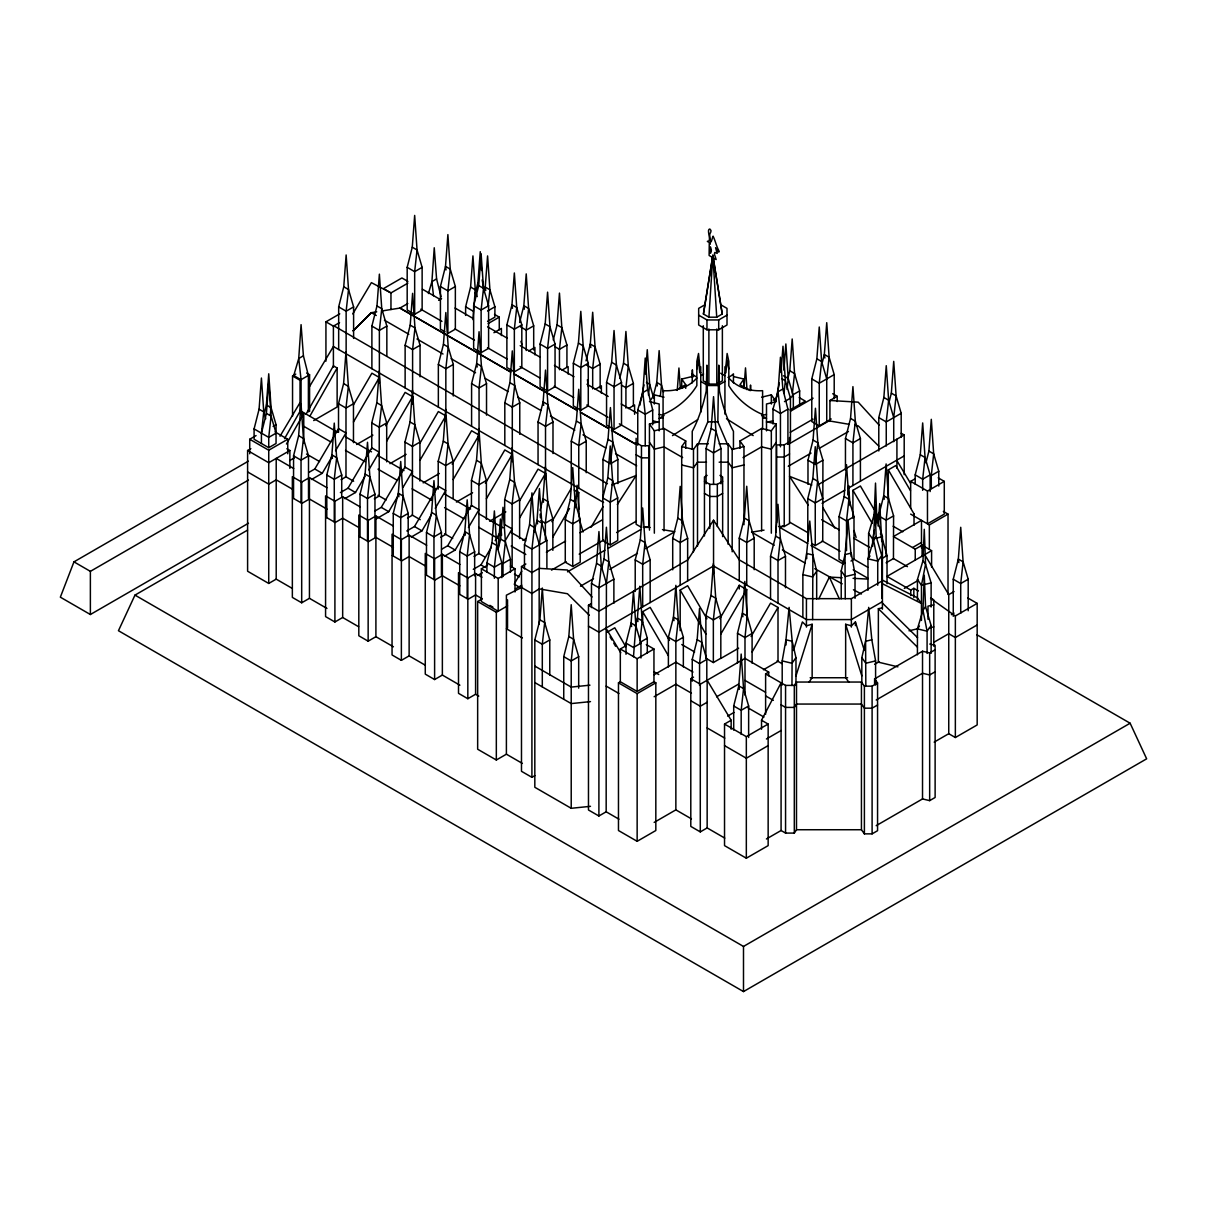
<?xml version="1.0" encoding="UTF-8"?>
<svg xmlns="http://www.w3.org/2000/svg" width="1207" height="1207" viewBox="0 0 1207 1207"><rect width="100%" height="100%" fill="white"/><g stroke="black" fill="none" stroke-linecap="round" stroke-linejoin="round"><path stroke-width="1.5" d="M921.484 548.023L921.484 520.368L893.452 536.557L915.238 549.14L922.088 545.187L931.593 550.664L931.593 567.169M851.176 556.548L848.129 520.67L845.006 554.586L845.262 598.823M868.602 557.453L868.602 533.358L874.215 514.454L875.513 483.087L876.795 518.059L875.422 525.03M917.426 599.954L917.426 579.571L922.978 560.682L924.275 529.315L925.558 564.273L921.469 585.214L921.469 620.428M708.931 317.2L712.839 255.416L722.239 314.016L716.732 317.2L708.931 317.2L703.425 314.016L712.839 255.416L722.239 314.016M575.452 507.694L577.127 485.244L579.511 519.795M263.684 415.721L266.4 404.964L268.739 373.808L271.077 407.664L276.056 424.698L276.056 443.482L268.739 447.706L254.089 439.257L254.089 428.923L259.083 409.188L261.421 378.032L263.76 411.889L261.421 433.147L261.421 443.482M261.421 433.147L266.4 413.413L268.739 382.257L271.077 416.113L268.739 437.372L268.739 447.706M293.557 498.476L293.557 455.839L298.642 435.697L301.041 403.907L303.425 438.458L301.041 460.154L301.041 502.776M338.669 349.532L338.669 306.895L343.754 286.768L346.137 254.979L348.521 289.514L346.137 311.21L346.137 353.847M338.518 432.332L338.518 403.726L343.603 383.585L345.987 351.795L348.385 386.346L345.987 408.041L345.987 476.825L341.098 479.647M371.892 368.723L371.892 326.086L376.976 305.944L379.375 274.155L381.759 308.705L379.375 330.401L379.375 373.038M360.018 536.843L360.018 494.206L365.102 474.064L367.501 442.275L369.885 476.825L367.501 498.521L367.501 541.158M371.756 448.868L371.756 422.918L376.84 402.776L379.224 370.987L381.608 405.537L379.224 427.218L379.224 496.017L374.336 498.838M412.266 247.209L414.665 215.419L417.049 249.955L414.665 271.65L414.665 314.288L422.133 309.973L422.133 267.335L417.049 249.955L412.266 247.209L407.181 267.335L407.181 309.973L414.665 314.288M405.13 387.9L405.13 345.277L410.214 325.136L412.598 293.346L414.982 327.897L412.598 349.577L412.598 392.215M404.979 468.044L404.979 442.094L410.063 421.967L412.447 390.178L414.846 424.713L412.447 446.409L412.447 515.193L407.559 518.014M438.352 407.091L438.352 364.454L443.437 344.327L445.836 312.538L448.219 347.073L445.836 368.769L445.836 411.406M426.478 575.211L426.478 532.574L431.578 512.447L433.962 480.658L436.346 515.193L433.962 536.889L433.962 579.526M438.216 489.091L438.216 461.285L443.301 441.143L445.685 409.354L448.069 443.904L445.685 465.6L445.685 534.384L440.796 537.206M465.615 315.419L465.615 306.804L470.594 287.07L472.933 255.914L475.271 289.771L472.933 319.644M475.196 293.603L477.912 282.845L480.25 251.69L481.548 270.504M478.726 285.576L481.125 253.787L483.509 288.337L481.125 310.018L481.125 352.655L488.594 348.34L488.594 305.718L483.509 288.337L478.726 285.576L473.642 305.718L473.642 348.34L481.125 352.655M471.439 506.412L471.439 480.461L476.524 460.335L478.907 428.545L481.306 463.081L478.907 484.776L478.907 553.56L474.019 556.397M486.904 572.118L486.904 562.854L491.988 542.728L494.372 510.938L496.771 545.473L494.372 567.169L494.372 578.289M504.813 445.458L504.813 402.821L509.912 382.694L512.296 350.905L514.68 385.44L512.296 407.136L512.296 449.773M498.174 548.944L500.422 519.025L501.554 535.38M498.069 549.14L500.618 539.076L503.002 507.287L505.386 541.822L503.002 563.518L503.002 576.493M504.677 525.603L504.677 499.653L509.761 479.511L512.145 447.722L514.529 482.272L512.145 503.968L512.145 567.275M524.472 568.904L524.472 544.81L529.556 524.668L531.94 492.878L534.324 527.429L531.94 549.125L531.91 777.323L521.484 771.303L521.484 566.536L525.845 564.016M545.187 323.944L547.586 292.154L549.97 326.705L547.586 348.401L547.586 391.023L555.054 386.708L555.054 344.086L549.97 326.705L545.187 323.944L540.102 344.086L540.102 386.708L547.586 391.023M553.259 339.982L557.061 324.879L559.46 293.09L561.843 327.625L559.46 349.321L559.46 369.719M590.495 806.321L571.213 808.298L534.822 787.281L534.822 639.951L539.906 619.81L542.305 588.02L544.689 622.571L542.305 644.251L542.305 686.889M578.425 343.135L580.808 311.346L583.192 345.881L580.808 367.577L580.808 410.214L588.277 405.899L588.277 363.262L583.192 345.881L578.425 343.135L573.34 363.262L573.34 405.899L580.808 410.214M570.353 499.411L572.737 467.622L575.12 502.172L572.737 523.868L572.737 566.49L565.268 562.19L565.268 519.553L570.353 499.411L575.12 502.172L580.205 519.553L580.205 562.19L572.737 566.49M571.273 483.826L571.273 441.204L576.373 421.062L578.757 389.273L581.14 423.823L578.757 445.504L578.757 488.141M563.744 699.275L563.744 656.638L568.829 636.496L571.213 604.707L573.597 639.257L571.213 660.953L571.213 808.298M591.475 607.589L591.475 583.494L596.56 563.352L598.944 531.563L601.327 566.113L598.944 587.794L598.898 815.992L588.473 809.988L588.473 605.22L591.385 603.545M611.647 362.311L614.046 330.522L616.43 365.072L614.046 386.768L614.046 429.405L621.514 425.09L621.514 382.453L616.43 365.072L611.647 362.311L606.563 382.453L606.563 425.09L614.046 429.405M602.957 498.627L602.957 459.49L608.041 439.348L610.425 407.559L612.809 442.109L610.621 461.994M607.83 477.776L610.229 445.987L612.613 480.522L610.229 502.218L610.229 544.855L602.746 540.54L602.746 497.903L607.83 477.776L612.613 480.522L617.697 497.903L617.697 540.54L610.229 544.855M601.493 569.101L604.028 559.037L606.412 527.248L608.796 561.798L606.412 583.494L606.412 607.589M619.719 378.349L623.521 363.247L625.92 331.457L628.304 366.008L625.92 387.688L625.92 408.087M645.443 374.019L647.269 349.713L649.653 384.264L648.461 395.111M635.214 591.445L635.214 559.942L640.298 539.801L642.682 508.011L645.081 542.562L642.682 564.242L642.682 606.88M677.263 390.434L678.938 367.999L680.326 387.99M672.706 569.81L672.706 538.292L677.791 518.165L680.175 486.361L682.558 520.911L680.175 542.607L680.175 585.244M691.807 377.308L692.38 369.825L692.878 377.097M712.145 264.499L712.839 255.416L713.397 262.688M706.08 483.811L706.08 448.582L711.164 428.455L713.548 396.665L715.932 431.201L713.548 452.897L713.548 484.414M692.245 681.17L692.245 659.384L697.178 639.665L699.517 608.509L701.855 642.365L699.562 663.609L699.562 685.395M705.884 658.449L705.884 615.615L710.968 595.473L713.352 563.684L715.736 598.234L713.352 619.93L713.352 662.552L705.884 658.237M743.95 388.458L745.504 367.879L746.997 389.695M750.105 390.646L750.528 385.033L750.905 390.495M739.257 580.808L739.257 538.171L744.342 518.044L746.726 486.255L749.109 520.805L746.726 542.486L746.726 585.123M781.02 372.42L782.981 346.243L785.365 380.778L783.977 393.437M783.901 370.157L785.863 343.965L788.246 378.515L787.055 389.363M770.534 598.868L770.534 556.231L775.618 536.104L778.002 504.315L780.401 538.85L778.002 560.546L778.002 603.183M787.673 379.179L789.8 370.79L792.184 338.986L794.568 373.536L792.38 393.422M816.867 358.796L819.251 327.006L821.635 361.542L819.251 383.238L819.251 425.875L811.783 421.56L811.783 378.923L816.867 358.796L821.635 361.542L826.735 378.923L826.735 421.56M813.065 440.057L815.449 408.268L817.833 442.818L815.449 464.514L822.918 460.199L817.833 442.818L813.065 440.057L807.981 460.199L807.981 484.294M807.785 541.249L807.785 498.612L812.869 478.485L815.253 446.696L817.637 481.246L815.253 502.927L815.253 545.564L812.266 543.844M845.036 562.764L839.061 559.309L839.061 516.671L844.146 496.545L846.529 464.755L848.913 499.291L846.529 520.986L846.529 550.648M845.458 470.066L845.458 438.548L850.543 418.422L852.927 386.632L855.325 421.168L852.927 442.863L852.927 485.501M847.918 494.93L848.627 485.591L850 505.582M878.787 450.98L878.787 417.607L883.871 397.48L886.255 365.691L888.639 400.226L886.255 421.922L886.255 446.017M878.047 525.98L879.722 503.545L881.744 541.687M888.805 403.229L891.339 393.165L893.723 361.376L896.107 395.911L893.723 417.607L893.723 441.702M915.193 484.143L915.193 474.879L920.277 454.752L922.676 422.948L925.06 457.498L922.676 479.194L922.676 490.314M925.935 462.839L928.907 451.101L931.291 419.312L933.675 453.847L931.291 475.543L931.291 488.518M270.293 414.755L271.077 407.664L266.4 404.964M488.156 305.718L489.921 289.771L487.583 255.914L485.244 287.07L483.871 292.456M539.408 568.904L539.408 544.81L541.807 523.114L539.408 488.563L537.024 520.353L534.067 532.106M660.335 396.032L661.527 385.184L659.143 350.634L656.759 382.438L653.364 395.851M640.012 640.691L642.184 620.805L639.801 586.27L637.417 618.059L635.304 626.448M826.735 378.923L829.118 357.227L826.735 322.691L824.336 354.481L821.801 364.544M703.425 314.016L712.839 255.416L716.732 317.2M782.196 685.003L782.196 660.908L785.968 639.785L789.091 607.362L792.199 641.279L791.958 685.485M802.866 617.26L802.866 574.623L806.653 553.47L809.761 521.047L812.884 554.964L812.628 619.583M696.846 368.98L698.536 360.32L699.804 372.812L700.754 372.586M874.381 530.265L872.646 539.001L872.646 546.409M861.828 683.615L861.828 657.664L865.6 641.279L868.708 607.362L871.831 639.785L875.588 660.908L875.588 685.003M841.219 598.747L841.219 570.956L845.006 554.586L851.237 553.093L855.024 574.245L855.024 598.355M737.507 662.915L737.507 633.253L742.426 613.231L744.81 581.442L747.193 615.977L744.991 637.568L744.991 695.096M326.795 517.652L326.795 475.015L331.88 454.888L334.264 423.099L336.647 457.634L334.264 479.33L334.264 521.967M444.9 331.744L440.419 329.164L440.419 286.527L445.504 266.385L447.888 234.596L450.271 269.146L447.888 290.842L447.888 333.479L455.356 329.164L455.356 286.527L450.271 269.146L445.504 266.385L446.032 269.9M393.256 556.02L393.256 513.397L398.34 493.256L400.724 461.466L403.108 496.017L400.724 517.712L400.724 560.335M471.59 426.267L471.59 383.645L476.674 363.503L479.058 331.714L481.442 366.264L479.058 387.96L479.058 430.582M514.348 371.847L506.88 367.531L506.88 324.894L511.964 304.767L514.348 272.978L516.732 307.513L514.348 329.209L514.348 371.847L521.816 367.531L521.816 324.894L516.732 307.513L511.964 304.767L512.492 308.283M459.716 594.402L459.716 551.765L464.801 531.623L467.184 499.834L469.568 534.384L467.184 556.08L467.184 598.702M519.598 322.465L523.838 305.688L526.222 273.898L528.606 308.449L526.222 330.145L526.222 350.528M538.05 464.65L538.05 422.012L543.135 401.871L545.519 370.081L547.903 404.632L545.519 426.327L545.519 468.965M540.027 510.455L542.984 498.702L545.368 466.913L547.767 501.463L545.368 523.144L545.368 539.831M586.059 360.833L590.298 344.055L592.682 312.266L595.066 346.816L592.682 368.512L592.682 388.895M644.04 384.852L639.801 405.341M626.011 654.3L626.011 643.165L631.095 623.038L633.479 591.249L635.878 625.784L633.479 656.759M668.391 666.973L668.391 637.251L673.476 617.124L675.86 585.335L678.259 619.87L675.86 641.566L675.86 809.867L654.164 822.405M779.33 383.057L775.513 401.78M733.705 730.084L733.705 705.989L738.79 685.848L741.173 654.058L743.557 688.609L741.173 710.289L741.173 734.399M953.258 616.294L953.258 579.224L958.343 559.082L960.727 527.293L963.111 561.843L960.727 583.539L960.727 613.201M428.425 293.542L431.91 281.623L434.248 247.767L436.587 278.923L441.113 296.862M637.749 445.187L637.749 409.973L642.833 392.592L645.232 358.041L647.616 389.831L652.7 409.973L652.7 424.789M772.978 423.974L772.978 409.143L778.062 391.762L780.446 357.212L782.83 389.001L787.915 409.143L787.915 444.357M793.452 650.452L802.383 621.952L806.427 625.784L812.145 624.275L812.145 677.746L808.901 682.257M795.971 675.935L812.145 624.275M248.355 461.18L73.959 561.858L60.35 597.178L90.374 614.514L248.476 523.235M697.902 445.096L707.83 421.831L706.91 365.148L706.216 391.038A56.865 17.773 -76.6 0 1 692.23 431.321L692.23 449.366M247.541 530.129L134.973 595.111L118.452 630.718L743.497 991.581L1146.65 758.826L1130.129 723.219L976.765 634.686M818.874 598.763L829.375 577.082L842.139 577.746M761.526 729.224L761.526 720.247L781.08 682.815L781.08 830.507L766.415 838.971M284.535 438.654L300.03 411.285L303.757 413.443L303.757 443.15M286.451 444.025L303.757 413.443M306.065 414.152L333.404 365.857L337.13 368.014L337.13 407.015L313.699 420.549M309.792 416.309L337.13 368.014M353.395 404.979L371.892 373.189L379.375 377.504L379.375 383.087M353.47 421.997L379.375 377.504M385.697 425.754L405.13 392.381L412.598 396.696L412.598 404.119M386.693 441.189L412.598 396.696M419.855 443.346L438.352 411.557L445.836 415.872L419.93 460.38M452.157 464.122L471.59 430.748L479.058 435.063L479.058 440.63M453.153 479.556L479.058 435.063M485.395 483.313L504.813 449.939L512.296 454.254L486.391 498.747M519.553 500.905L538.05 469.116L545.519 473.431L545.519 479.013M519.613 517.924L545.519 473.431M551.855 521.68L571.273 488.307M552.851 537.115L569.493 508.509M574.125 500.558L578.757 492.622L574.276 490.027M591.023 527.308L603.047 506.653M719.825 618.663L739.257 585.289L746.726 589.604L746.726 619.342M720.82 634.097L746.726 589.604M751.101 636.511L770.534 603.138L778.002 607.453L778.002 661.345L763.443 669.764M752.097 651.946L778.002 607.453M308.675 472.51L314.786 468.995L338.518 428.681L345.987 432.981L335.546 450.724M311.557 479.481L322.254 473.295L332.71 455.567M340.374 492.592L348.023 488.171L371.756 447.857L379.224 452.172L368.784 469.915M344.795 498.657L355.492 492.486L364.982 476.358M375.136 510.893L381.246 507.362L404.979 467.049L412.447 471.364L402.957 487.477M376.493 518.723L388.714 511.677L399.17 493.935M406.834 530.959L414.484 526.539L438.216 486.225L445.685 490.54L435.244 508.283M411.255 537.04L421.952 530.854L431.442 514.725M441.596 549.26L447.706 545.73L471.439 505.416L478.907 509.731L468.467 527.474M444.478 556.216L455.175 550.045L465.63 532.302M473.295 569.327L480.944 564.921L491.385 547.178M495.187 540.721L499.924 532.664M505.492 540.208L512.145 528.907L504.677 524.607M515.117 582.483L521.771 571.198M280.024 436.21L300.03 402.595M309.58 386.512L333.404 346.484L603.575 502.474M352.761 313.941L371.394 282.634L390.962 292.924L407.86 283.162M617.35 504.511L636.134 475.528L612.13 484.837M882.408 580.748L851.373 598.657L806.427 598.657L739.257 559.882L713.548 520.217L687.839 559.882L598.898 611.24L588.473 605.22M781.08 830.507L785.561 833.086L794.312 833.086L794.312 685.395L796.499 682.046M794.312 833.086L796.499 829.752L796.514 682.046L861.436 682.046L864.393 686.164L864.393 833.856L872.103 833.856L877.564 830.703L877.564 683.011L874.607 678.892L922.525 651.222L929.662 652.942L935.123 649.788M650.437 400.302L654.345 394.855L664.046 397.178M681.699 522.842L681.699 446.605L685.727 440.993L664.046 428.485L654.345 430.808L649.457 424.004L659.173 421.681M693.482 551.795L693.482 449.426L697.51 443.814L708.328 443.814M733.871 376.644L743.965 379.058L739.951 384.671L749.23 390.027M771.333 533.177L771.333 430.808L776.207 424.004L766.505 421.681M776.207 442.365L771.333 449.17L761.617 446.846L743.044 457.574M806.729 558.645L806.653 553.47L812.884 554.964L816.671 571.318L812.628 576.961L802.866 574.623M877.73 585.244L877.73 561.149L873.581 540.193L874.879 505.235L876.161 536.602L873.581 540.193L867.969 558.811L867.969 590.314M786.044 644.96L785.968 639.785L792.199 641.279L795.971 657.664L791.958 663.247L782.196 660.908M869.991 555.989L867.969 558.811L877.73 561.149L881.774 555.507L876.161 536.602M927.082 653.425L927.082 631.186L922.978 610.244L924.275 575.286L925.558 606.653L922.978 610.244L917.426 628.877L917.426 654.828M919.447 626.056L917.426 628.877L927.082 631.186L931.125 625.543L925.558 606.653M864.348 650.452L855.416 621.952L851.373 625.784L845.654 624.275L845.654 677.746L848.883 682.257M672.495 435.606L697.616 419.719M325.935 361.18L325.935 321.831L339.755 313.85M343.754 286.768L348.521 289.514L353.606 306.895L346.137 311.21L338.669 306.895M422.133 267.335L414.665 271.65L407.181 267.335M339.544 322.601L333.404 326.146L325.935 321.831M301.071 379.767L298.733 358.509L301.071 324.653L303.41 355.809L298.733 358.509L293.754 375.543L301.071 379.767L301.071 412.462M436.587 278.923L431.91 281.623L433.479 295.79M407.815 303.53L399.924 308.087L510.591 371.982M292.547 416.159L292.547 375.965L295.745 374.125M376.976 305.944L381.759 308.705L386.843 326.086L379.375 330.401L371.892 326.086M455.356 286.527L447.888 290.842L440.419 286.527M292.547 375.965L300.03 380.28L309.58 374.758L309.58 411.481M438.639 300.347L441.581 298.657M249.728 453.772L249.728 439.257L256.065 435.591M273.129 426.388L276.056 424.698M410.214 325.136L414.982 327.897L420.066 345.277L412.598 349.577L405.13 345.277M488.594 305.718L481.125 310.018L473.642 305.718M487.583 311.029L494.9 306.804L489.921 289.771L485.244 287.07L485.757 290.51M292.139 588.337L276.207 579.134L268.739 583.449L247.601 571.243L247.601 450.513L250.845 448.642M487.583 321.364L494.9 317.139L494.9 306.804M249.728 439.257L268.739 450.226L287.749 439.257L287.749 453.772M488.171 323.536L499.26 317.139L499.26 329.843M343.603 383.585L348.385 386.346L353.47 403.726L345.987 408.041L338.518 403.726M289.876 468.361L289.876 450.513L268.739 462.719L247.601 450.513M493.919 332.71L501.403 328.395L501.403 335.531M73.959 561.858L90.374 571.349L248.476 480.069M443.437 344.327L448.219 347.073L453.304 364.454L445.836 368.769L438.352 364.454M521.816 324.894L514.348 329.209L506.88 324.894M289.695 460.561L294.387 457.86M298.642 435.697L303.425 438.458L308.509 455.839L301.041 460.154L293.557 455.839M524.366 309.203L523.838 305.688L528.606 308.449L533.69 325.83L526.222 330.145L520.247 326.69M376.84 402.776L381.608 405.537L386.693 422.918L379.224 427.218L371.756 422.918M356.699 444.493L372.888 435.139M326.961 608.434L309.445 598.325L301.69 602.791L292.35 597.405L292.35 476.674L301.69 482.061L309.445 477.595L326.961 487.703M528.711 350.996L534.912 347.42L534.912 354.843M477.203 367.019L476.674 363.503L481.442 366.264L486.527 383.645L479.058 387.96L471.59 383.645M555.054 344.086L547.586 348.401L540.102 344.086M332.408 458.404L331.88 454.888L336.647 457.634L341.732 475.015L334.264 479.33L326.795 475.015M557.061 324.879L561.843 327.625L566.928 345.006L559.46 349.321L554.979 346.741M410.063 421.967L414.846 424.713L419.93 442.094L412.447 446.409L404.979 442.094M389.936 463.669L406.125 454.33M358.6 626.705L342.667 617.501L334.912 621.982L325.573 616.596L325.573 495.866L334.912 501.252L342.667 496.771L360.184 506.895M561.934 370.187L568.135 366.611L568.135 374.034M509.912 382.694L514.68 385.44L519.764 402.821L512.296 407.136L504.813 402.821M588.277 363.262L580.808 367.577L573.34 363.262M365.102 474.064L369.885 476.825L374.97 494.206L367.501 498.521L360.018 494.206M590.827 347.571L590.298 344.055L595.066 346.816L600.151 364.197L592.682 368.512L586.708 365.057M704.194 305.175L698.672 308.373L698.672 325L706.97 329.798L718.708 329.798L727.006 325L727.006 308.373L721.469 305.175M443.301 441.143L448.069 443.904L453.153 461.285L445.685 465.6L438.216 461.285M423.159 482.86L439.348 473.506M393.422 646.801L375.905 636.692L368.15 641.173L358.811 635.772L358.811 515.042L368.15 520.443L375.905 515.962L393.422 526.071M595.172 389.363L601.373 385.787L601.373 393.226M698.672 315.148L706.97 319.946L718.708 319.946L727.006 315.148M543.663 405.386L543.135 401.871L547.903 404.632L552.987 422.012L545.519 426.327L538.05 422.012M621.514 382.453L614.046 386.768L606.563 382.453M398.868 496.771L398.34 493.256L403.108 496.017L408.192 513.397L400.724 517.712L393.256 513.397M623.521 363.247L628.304 366.008L633.388 383.373L625.92 387.688L621.439 385.108M476.524 460.335L481.306 463.081L486.391 480.461L478.907 484.776L471.439 480.461M647.616 389.831L642.833 392.592L645.232 414.273L645.232 445.79M456.397 502.052L472.586 492.697M425.06 665.072L409.128 655.884L401.373 660.35L392.049 654.963L392.049 534.233L401.373 539.62L409.128 535.154L426.644 545.262M628.394 408.554L634.595 404.979L634.595 414.257M576.373 421.062L581.14 423.823L586.225 441.204L578.757 445.504L571.273 441.204M700.754 375.664L703.575 374.034M676.433 390.027L685.727 384.671L681.699 379.058L693.482 376.237M652.7 409.973L645.232 414.273L637.749 409.973M431.578 512.447L436.346 515.193L441.43 532.574L433.962 536.889L426.478 532.574M703.289 325.739L703.289 380.839L708.886 384.067L716.792 384.067L722.374 380.839L722.374 325.739M509.761 479.511L514.529 482.272L519.613 499.653L512.145 503.968L504.677 499.653M724.924 381.442L717.833 385.531L707.83 385.531L700.754 381.442M489.62 521.228L505.808 511.889M459.882 685.184L442.365 675.06L434.611 679.541L425.271 674.14L425.271 553.409L434.611 558.811L442.365 554.33L459.882 564.454M611.919 462.93L617.893 459.49L612.809 442.109L608.041 439.348M465.329 535.139L464.801 531.623L469.568 534.384L474.653 551.765L467.184 556.08L459.716 551.765M543.512 502.218L542.984 498.702L547.767 501.463L552.851 518.844L545.368 523.144L540.887 520.564M782.83 389.001L778.062 391.762L780.446 413.458L780.446 446.816M522.857 540.419L526.086 538.548M515.012 591.973L515.012 568.769L498.189 578.47L498.189 611.24L481.382 601.524L481.382 568.769L487.492 565.238M773.249 400.256L776.312 398.506M478.772 696.092L475.588 694.251L467.833 698.717L458.509 693.331L458.509 572.601L467.833 577.987L475.588 573.521L481.97 577.202M477.716 575.407L482.302 572.752M789.8 370.79L794.568 373.536L799.653 390.917L792.184 395.232L793.331 395.896L793.331 408.871M500.618 539.076L505.386 541.822L510.47 559.203L503.002 563.518L501.856 562.854L496.771 545.473L491.988 542.728M790.344 397.616L793.331 395.896L788.246 378.515L783.479 375.754M580.205 519.553L572.737 523.868L565.268 519.553M617.697 497.903L610.229 502.218L602.746 497.903M784.475 401.614L790.449 398.159L785.365 380.778L782.181 378.953M537.553 523.868L537.024 520.353L541.807 523.114L546.892 540.495L531.94 549.125L524.472 544.81M824.879 357.996L824.336 354.481L829.118 357.227L834.203 374.608L819.251 383.238L811.783 378.923M787.915 409.143L780.446 413.458L772.978 409.143M711.164 428.455L715.932 431.201L721.017 448.582L713.548 452.897L706.08 448.582M790.057 409.973L805.341 401.146L799.23 397.616M546.364 552.172L565.585 541.068M579.994 532.755L602.414 519.81M790.676 411.119L813.096 398.174M739.951 448.34L739.951 440.993L761.617 428.485L771.333 430.808M522.359 763.412L506.397 754.194L496.333 760.003L477.655 749.23L477.655 601.524L482.317 598.838M592.064 596.982L567.456 570.006L539.167 568.361L531.91 572.556L521.484 566.536M788.292 444.357L828.968 420.866L829.918 421.424L829.918 400.498L837.19 396.303L837.19 401.524M707.121 475.392L704.45 476.931L704.45 535.999M515.449 588.895L521.831 585.214M551.524 570.111L566.174 561.662M579.179 554.149L603.591 540.057M616.611 532.543L636.134 521.273M790.208 432.317L812.99 419.161M776.674 522.767L776.674 444.915L784.218 444.915L789.544 441.837M704.45 481.276L709.776 484.354L717.32 484.354L722.646 481.276M477.655 601.524L496.333 612.311L507.528 605.839M819.251 425.875L831.216 418.965M567.501 571.831L604.918 550.226M608.177 548.34L640.721 529.556M789.544 453.953L784.218 457.031L776.674 457.031M722.646 493.391L717.32 496.469L709.776 496.469L704.45 493.391M580.476 586.21L593.497 578.696M609.761 569.312L637.417 553.334M645.549 548.642L674.834 531.744L662.462 529.617M788.246 466.264L811.029 453.108M819.161 448.416L848.446 431.502M604.028 559.037L608.796 561.798L613.88 579.179L598.944 587.794L591.475 583.494M891.339 393.165L896.107 395.911L901.191 413.292L886.255 421.922L878.787 417.607M640.298 539.801L645.081 542.562L650.166 559.942L642.682 564.242L635.214 559.942M677.791 518.165L682.558 520.911L687.643 538.292L680.175 542.607L672.706 538.292M850.543 418.422L855.325 421.168L860.41 438.548L852.927 442.863L845.458 438.548M818.437 484.49L904.194 434.973L904.194 474.668M539.906 619.81L544.689 622.571L549.773 639.951L542.305 644.251L534.822 639.951M744.342 518.044L749.109 520.805L754.194 538.171L746.726 542.486L739.257 538.171M783.222 525.739L780.069 527.565L807.694 543.512M822.088 503.304L844.855 490.163M848.114 488.277L904.194 455.899M778.56 526.524L784.218 526.524L789.544 523.446L789.544 437.492M607.317 632.121L614.785 627.806L625.799 646.68M642.682 622.782L642.682 611.693L650.166 607.377L669.432 640.419M680.175 630.688L680.175 590.057L687.643 585.742L706.925 618.769M852.927 518.014L852.927 490.314L860.41 485.999L874.17 509.595M888.307 499.442L888.307 469.885L895.775 465.57L910.47 490.736M568.829 636.496L573.597 639.257L578.681 656.638L571.213 660.953L563.744 656.638M620.323 681.744L618.467 682.83L618.467 830.522L637.145 841.309L655.823 830.522L655.823 682.83L653.953 681.744L637.145 691.46L620.323 681.744L620.323 648.989L626.448 645.458M910.666 508.283L910.666 481.367L915.253 478.711M775.618 536.104L780.401 538.85L785.485 556.231L778.002 560.546L770.534 556.231M844.146 496.545L848.913 499.291L853.998 516.671L846.529 520.986L839.061 516.671M637.945 621.575L637.417 618.059L642.184 620.805L647.284 638.186L639.801 642.501L640.962 643.165L640.962 657.996M928.907 451.101L933.675 453.847L938.759 471.228L931.291 475.543L930.144 474.879L925.06 457.498L920.277 454.752M815.253 545.564L822.721 541.249L822.918 460.199M620.323 648.989L637.145 658.69L653.953 648.989L653.953 681.744M927.474 491.068L944.281 481.367L944.281 514.122L927.474 523.823L927.474 491.068L910.666 481.367M674.004 620.639L673.476 617.124L678.259 619.87L683.343 637.251L675.86 641.566L668.391 637.251M710.968 595.473L715.736 598.234L720.82 615.615L713.352 619.93L705.884 615.615M878.636 523.28L878.636 515.872L883.72 495.73L886.119 463.941L888.503 498.491L893.587 515.872L886.119 520.187L880.129 516.732M654.164 674.713L675.86 662.175L692.984 672.058M851.01 561.029L853.998 559.309L853.998 516.671M618.467 682.83L637.145 693.618L655.823 682.83M910.666 514.122L929.345 524.909L948.023 514.122L948.023 594.508M697.178 639.665L701.855 642.365L706.804 659.414L699.562 663.609L692.245 659.384M742.909 616.762L742.426 613.231L747.193 615.977L752.097 633.464L744.991 637.568L737.507 633.253M881.336 558.856L887.024 555.567L882.121 538.081M654.164 696.726L675.86 684.203L691.43 693.18M713.352 662.552L720.82 658.237M886.119 562.809L893.587 558.509M912.658 547.495L921.484 542.396M738.639 648.174L720.82 658.449L720.82 615.615M724.758 838.096L707.151 827.927L700.286 831.895L690.796 826.403L690.796 678.711L693.542 677.127M531.91 777.323L534.807 775.633M690.796 678.711L700.286 684.203L744.991 658.388L768.708 672.088L768.708 675.769M931.593 550.664L887.024 576.388L910.757 590.087L913.835 588.307L918.436 590.962M707.151 702.263L700.286 706.216L690.796 700.739M716.611 696.801L738.684 684.052M904.299 588.428L918.452 580.265M882.408 601.674L851.373 619.583L806.427 619.583L713.548 565.962L598.898 632.166L588.473 626.146M765.615 714.257L765.615 673.883L768.708 672.088M727.64 716.113L733.947 712.477M739.318 689.363L738.79 685.848L743.557 688.609L748.642 705.989L741.173 710.289L733.705 705.989M958.871 562.598L958.343 559.082L963.111 561.843L968.195 579.224L960.727 583.539L953.258 579.224M761.526 720.247L768.15 724.064L768.15 845.624L746.333 858.207L724.532 845.624L724.532 724.064L731.155 720.247L707.151 680.235L707.151 827.927M934.158 742.124L948.747 733.705L948.747 594.613L954.043 591.566M598.898 815.992L606.17 811.798L618.95 819.176M951.388 614.65L954.043 613.126M724.532 724.064L746.333 736.647L768.15 724.064M930.582 598.355L955.356 615.977L977.172 603.379L977.172 724.939L955.356 737.522L948.747 733.705M874.653 664.318L879.315 661.617M766.415 738.986L781.08 730.522M934.158 642.139L948.747 633.72L955.356 637.537L977.172 624.954M768.15 745.624L746.333 758.222L724.532 745.624M864.393 686.164L872.103 686.164L877.564 683.011M876.207 699.985L922.525 673.25L929.662 674.954L935.123 671.801M877.564 705.024L872.103 708.177L864.393 708.177L861.436 704.058L796.514 704.058L794.312 707.408L785.561 707.408L781.08 704.828M876.207 825.663L922.525 798.928L929.662 800.633L935.123 797.48L935.123 645.323L929.767 644.04M134.973 595.111L743.497 946.439L1130.129 723.219M522.359 587.085L506.397 595.187L506.397 754.194M761.617 397.178L771.333 394.855L776.207 401.659L766.505 403.983L766.505 430.854M766.475 414.378L761.617 415.54L766.505 418.361L762.598 417.758M766.505 422.344L772.978 420.79M719.146 443.814L728.153 443.814L732.181 449.426L743.965 446.605L743.965 524.713M743.965 464.967L732.181 467.788L728.153 462.175L719.146 462.175M855.024 574.245L845.262 576.584L841.219 570.956M922.978 560.682L925.558 564.273L931.125 582.906L921.469 585.214L917.426 579.571M909.037 630.808L917.908 628.696M871.831 639.785L865.6 641.279L865.826 685.485M875.588 660.908L865.826 663.247L861.828 657.664M933.78 604.873L927.987 606.14L927.987 619.251M929.435 627.836L933.78 626.886M897.902 666.837L878.364 662.16L878.364 608.69L882.408 607.86M376.735 311.813L371.394 312.673L353.138 330.824L371.394 312.673L376.282 315.495M382.061 310.953L399.985 308.057L510.652 371.952M764.031 530.145L751.554 532.151L774.245 545.262M663.065 417.758L659.173 418.361L664.046 415.54L659.188 414.378M589.967 685.169L571.213 687.085L534.822 666.083M590.495 701.614L571.213 703.59L534.822 682.574M707.83 421.831L717.833 421.831L727.776 445.096M636.134 442.667L641.46 445.745L648.989 445.745L648.989 527.353L643.346 527.353M648.989 457.845L641.46 457.845L636.134 454.767M706.517 462.175L697.51 462.175L693.482 467.788L681.699 464.967M810.169 677.746L847.631 677.746M765.615 673.883L785.561 685.395L794.312 685.395M796.514 829.737L861.436 829.737L864.393 833.856M853.062 578.319L867.637 579.073M829.918 400.498L858.207 402.157L879.118 425.075M828.968 420.866L849.366 424.366M854.677 425.271L858.207 425.875L878.787 446.107M645.594 526.735L650.09 527.504M724.924 372.586L725.875 372.812L727.127 360.32L728.817 368.98M649.457 401.659L659.173 403.983L659.173 430.854M652.7 420.79L659.173 422.344M681.699 446.605L693.482 449.426M811.828 485.003L789.544 476.358L808.328 505.341M881.623 579.722L917.426 597.842L921.469 603.485L882.408 583.705M814.785 568.663L842.199 583.841M853.424 589.77L861.436 593.995M883.871 397.48L888.639 400.226L893.723 417.607M832.724 393.723L837.19 396.303M901.207 433.253L904.194 434.973M938.171 477.836L944.281 481.367M915.193 474.879L922.676 479.194L930.144 474.879L930.144 491.566M720.67 373.219L724.924 375.664M943.346 511.436L948.023 514.122M807.981 460.199L813.956 463.639M646.469 382.423L649.653 384.264L653.726 398.159M812.869 478.485L817.637 481.246L822.721 498.612L815.253 502.927L807.785 498.612M893.135 526.222L902.776 531.789M470.594 287.07L475.271 289.771L477.263 296.59M494.508 314.393L499.26 317.139M465.615 306.804L472.933 311.029M967.818 597.993L977.172 603.379M907.453 566.656L893.452 558.569L893.587 515.872M422.435 289.212L440.359 299.562M455.024 308.041L472.948 318.376M487.613 326.856L507.166 338.141M520.202 345.67L539.755 356.955M554.42 365.419L573.974 376.72M587.009 384.233L608.192 396.469M621.228 403.998L637.522 413.413M821.65 519.704L839.242 529.858M853.636 538.171L869.613 547.405M407.891 281.412L401.916 277.957L383.479 288.609L390.962 292.924L390.962 309.505M719.976 475.392L722.646 476.931L722.646 536.602M930.718 598.053L933.78 599.819L933.78 646.228M682.634 457.574L664.046 446.846L654.345 449.17L649.457 442.365M420.79 309.203L441.943 321.409M454.964 328.938L474.487 340.208M487.507 347.722L507.046 359.007M520.066 366.521L539.589 377.791M554.239 386.255L573.778 397.525M586.798 405.039L607.951 417.26M619.342 423.838L637.251 434.173M789.544 522.103L807.468 532.438M822.133 540.917L840.057 551.252M853.093 558.781L867.742 567.245M577.384 410.471L513.91 373.823L577.323 410.516M580.642 412.356L608.313 428.334L580.582 412.387M611.557 430.205L635.983 444.312L611.511 430.25M810.953 545.398L843.452 564.152M853.198 569.779L867.833 578.228M384.414 320.187L408.826 334.279M416.973 338.986L443.014 354.013M451.146 358.72L475.558 372.812M485.32 378.455L508.117 391.611M517.878 397.239L540.661 410.395M550.422 416.038L574.849 430.13M582.981 434.837L605.763 447.993M615.525 453.621L636.692 465.842M782.362 549.939L805.054 563.05M602.957 459.49L610.425 463.79M607.438 483.781L333.404 325.558L333.404 367.2M306.593 373.038L309.58 374.758M777.097 660.817L781.985 663.639M529.556 524.668L534.324 527.429L539.408 544.81M596.56 563.352L601.327 566.113L606.412 583.494M300.03 410.576L337.387 432.151M345.504 436.828L371.5 451.84M378.002 455.597L403.983 470.594M412.115 475.286L436.466 489.348M444.598 494.04L470.579 509.052M478.711 513.744L503.078 527.806M511.195 532.498L525.814 540.932M744.991 680.416L765.555 692.29M303.274 426.011L330.884 441.958M345.504 450.392L364.997 461.647M378.002 469.146L397.495 480.401M412.115 488.85L431.593 500.09M444.598 507.604L464.092 518.859M478.711 527.293L498.204 538.548M511.195 546.047L525.814 554.496M681.774 644.538L694.629 651.961M765.615 695.896L773.34 700.362M259.083 409.188L263.76 411.889L265.751 418.708M266.4 413.413L271.077 416.113L276.056 433.147L268.739 437.372L254.089 428.923M510.425 566.128L515.012 568.769M646.303 644.583L653.953 648.989M275.075 431.94L287.749 439.257M748.144 707.936L763.971 717.064M306.518 454.043L319.523 461.542M345.504 476.539L353.636 481.231M378.002 495.308L386.119 499.985M412.115 514.997L420.232 519.689M444.598 533.75L452.716 538.443M478.711 553.455L485.199 557.196M514.438 574.079L519.312 576.901M486.904 562.854L494.372 567.169L501.856 562.854L501.856 577.685M626.011 643.165L633.479 647.48L640.962 643.165L635.878 625.784L631.095 623.038L631.623 626.554M286.844 448.763L289.876 450.513M521.484 587.462L531.91 593.482L539.167 588.895L567.456 593.738L589.318 615.238M314.786 468.995L322.254 473.295M348.023 488.171L355.492 492.486M381.246 507.362L388.714 511.677M414.484 526.539L421.952 530.854M447.706 545.73L455.175 550.045M480.944 564.921L485.425 567.501M514.167 584.097L520.142 587.553M481.382 568.769L498.189 578.47M653.938 671.741L658.75 674.532M293.723 468.527L276.207 458.404L276.207 579.134M707.151 727.942L724.758 738.111M292.139 489.016L276.207 479.828L268.739 484.143L247.601 471.922M326.961 509.128L309.445 499.004L301.976 503.319L292.637 497.933M358.6 527.384L342.667 518.195L335.199 522.51L325.86 517.109M393.422 547.495L375.905 537.371L368.437 541.687L359.098 536.3M425.06 565.766L409.128 556.563L401.659 560.878L392.32 555.492M459.882 585.863L442.365 575.754L434.897 580.069L425.558 574.668M481.97 598.612L475.588 594.93L468.12 599.245L458.781 593.859M489.891 605.371L492.878 607.091M606.17 686.119L618.95 693.497M522.359 637.945L506.397 628.726L507.528 628.078L507.528 599.864M675.86 809.867L691.43 818.859M726.493 418.738L753.183 435.606M716.611 251.69L717.199 253.349L714.77 252.504L714.393 254.074L716.143 259.535L709.113 255.477L709.278 242.486L707.362 241.385C712.613 241.883 705.854 229.285 709.822 228.998C713.186 231.578 708.418 233.253 709.897 236.663C710.485 248.144 712.039 237.87 713.096 236.165C715.419 240.978 716.4 246.394 719.131 251.282L718.814 252.142L715.585 247.691L716.747 251.976M882.408 603.062L917.561 637.673M878.364 608.69L917.426 647.148M874.215 514.454L876.795 518.059L882.408 536.662L882.408 609.173M880.386 533.841L882.408 536.662L872.646 539.001L868.602 533.358M739.951 440.993L743.965 446.605M896.922 460.682L910.531 483.298M924.728 554.617L948.747 594.613M606.17 628.545L620.76 652.776M888.307 469.885L914.016 513.926L914.016 525.241M876.01 512.734L879.692 519.025M852.927 490.314L872.208 523.34M822.918 507.649L834.852 528.093M680.175 590.057L705.884 634.097M642.682 611.693L668.391 655.733M610.063 636.843L611.904 639.982M613.744 643.135L615.57 646.273M829.375 577.082L839.287 598.763M845.654 624.275L861.828 675.935M854.058 530.552L856.095 537.507M663.563 392.139L661.527 385.184L656.759 382.438L657.287 385.953M587.417 379.707L588.428 386.889M580.024 521.53L583.072 531.955M520.956 341.34L521.967 344.81M484.082 290.661L482.197 279.903M303.41 355.809L308.389 375.543L308.389 411.874M884.263 499.245L883.72 495.73L888.503 498.491L886.119 520.187L886.119 555.401M477.912 282.845L478.44 286.285M540.148 514.167L540.404 517.803M968.195 579.224L968.195 610.742M955.356 615.977L955.356 737.522M938.759 471.228L938.759 486.059M931.125 582.906L931.125 607M931.125 625.543L931.125 653.349M929.662 652.942L929.662 800.633M929.345 524.909L929.345 549.215M922.525 651.222L922.525 798.928M922.088 545.187L922.088 556.186M915.238 549.14L915.238 560.139M913.91 513.865L913.91 516.008M913.835 588.307L913.835 597.48M910.757 590.087L910.757 595.594M901.191 413.292L901.191 437.387M896.922 439.182L896.922 468.12M887.024 555.567L887.024 583.735M881.774 555.507L881.774 598.144M874.607 678.892L874.607 684.399M872.103 686.164L872.103 833.856M861.436 682.046L861.436 829.737M860.41 438.548L860.41 481.186M855.416 621.952L855.416 625.633M851.373 598.657L851.373 627.097M834.203 374.608L834.203 398.717M816.671 571.318L816.671 599.125M806.427 598.657L806.427 627.097M799.653 390.917L799.653 405.748M795.971 657.664L795.971 685.47M790.449 398.159L790.449 440.796M785.485 556.231L785.485 587.749M785.561 685.395L785.561 833.086M784.218 444.915L784.218 526.524M776.207 424.004L776.207 531.985M771.333 394.855L771.333 404.043M762.598 428.923L762.598 390.691A56.865 42.894 -35.7 0 1 728.817 377.987M761.617 428.485L761.617 530.869M754.194 538.171L754.194 569.689M752.097 633.464L752.097 663.186M748.642 705.989L748.642 737.492M746.333 736.647L746.333 858.207M743.965 379.058L743.965 388.247M743.497 946.439L743.497 991.581M739.257 585.289L739.257 589.001M733.449 382.891L733.449 373.868A56.865 17.773 -76.6 0 1 727.957 377.369M733.449 449.366L733.449 431.321A56.865 17.773 76.6 0 1 719.463 391.038L718.753 365.148L717.833 421.831M732.181 449.426L732.181 551.795M731.155 720.247L731.155 729.224M728.153 443.814L728.153 544.327M724.924 414.107L724.924 366.807L725.875 366.581L727.127 353.485L728.817 361.346L728.817 385.637A56.865 42.894 35.7 0 0 762.598 414.499M721.017 448.582L721.017 483.811M718.708 319.946L718.708 329.798M717.32 484.354L717.32 526.524M716.792 328.968L716.792 384.067M713.548 520.217L713.548 573.476M709.776 484.354L709.776 528.41M708.886 328.968L708.886 384.067M706.97 319.946L706.97 329.798M706.804 659.414L706.804 681.216M700.754 412.296L700.754 366.807L699.804 366.581L698.536 353.485L696.846 361.346L696.846 385.637A56.865 42.894 -35.7 0 1 663.065 414.499M700.286 684.203L700.286 831.895M697.51 443.814L697.51 546.198M692.23 382.891L692.23 373.868A56.865 17.773 76.6 0 0 696.394 376.856M687.643 538.292L687.643 580.929M685.727 384.671L685.727 388.337M685.727 440.993L685.727 448.34M683.343 637.251L683.343 666.913M681.699 379.058L681.699 388.247M664.046 428.485L664.046 530.869M663.065 428.923L663.065 390.691A56.865 42.894 35.7 0 0 696.846 377.987M654.345 394.855L654.345 404.043M654.345 430.808L654.345 533.177M650.166 559.942L650.166 602.565M649.457 424.004L649.457 530.114M647.284 638.186L647.284 653.017M641.46 445.745L641.46 527.353L636.134 524.276L636.134 438.307M637.145 658.69L637.145 691.46M637.145 693.618L637.145 841.309M633.388 383.373L633.388 405.627M617.893 459.49L617.893 483.585M613.88 579.179L613.88 603.274M606.17 607.03L606.17 811.798M600.151 364.197L600.151 388.292M586.225 441.204L586.225 472.706M578.757 492.622L578.757 509.339M578.681 656.638L578.681 688.156M566.928 345.006L566.928 367.26M552.987 422.012L552.987 453.53M552.851 518.844L552.851 550.347M549.773 639.951L549.773 675.166M546.892 540.495L546.892 568.301M539.167 568.361L539.167 624.11M533.69 325.83L533.69 349.924M519.764 402.821L519.764 434.339M519.613 499.653L519.613 538.578M512.296 456.11L512.296 461.678M510.47 559.203L510.47 572.178M496.333 612.311L496.333 760.003M486.527 383.645L486.527 415.148M486.391 480.461L486.391 519.387M475.588 573.521L475.588 694.251M474.653 551.765L474.653 575.86M467.833 577.987L467.833 698.717M453.304 364.454L453.304 395.971M453.153 461.285L453.153 498.355M445.836 417.743L445.836 421.454M442.365 554.33L442.365 675.06M441.43 532.574L441.43 575.211M434.611 558.811L434.611 679.541M420.066 345.277L420.066 376.78M419.93 442.094L419.93 481.02M409.128 535.154L409.128 655.884M408.192 513.397L408.192 535.636M401.373 539.62L401.373 660.35M386.843 326.086L386.843 355.748M386.693 422.918L386.693 461.843M375.905 515.962L375.905 636.692M374.97 494.206L374.97 536.843M368.15 520.443L368.15 641.173M353.606 306.895L353.606 338.413M353.47 403.726L353.47 442.652M342.667 496.771L342.667 617.501M341.732 475.015L341.732 497.269M334.912 501.252L334.912 621.982M309.445 477.595L309.445 598.325M308.509 455.839L308.509 498.476M301.69 482.061L301.69 602.791M300.03 380.28L300.03 413.05M268.739 450.226L268.739 583.449M90.374 571.349L90.374 614.514M711.376 250.437C709.475 260.697 709.113 238.473 711.376 250.437M710.259 243.784L710.063 243.029L710.244 243.889"/></g></svg>
